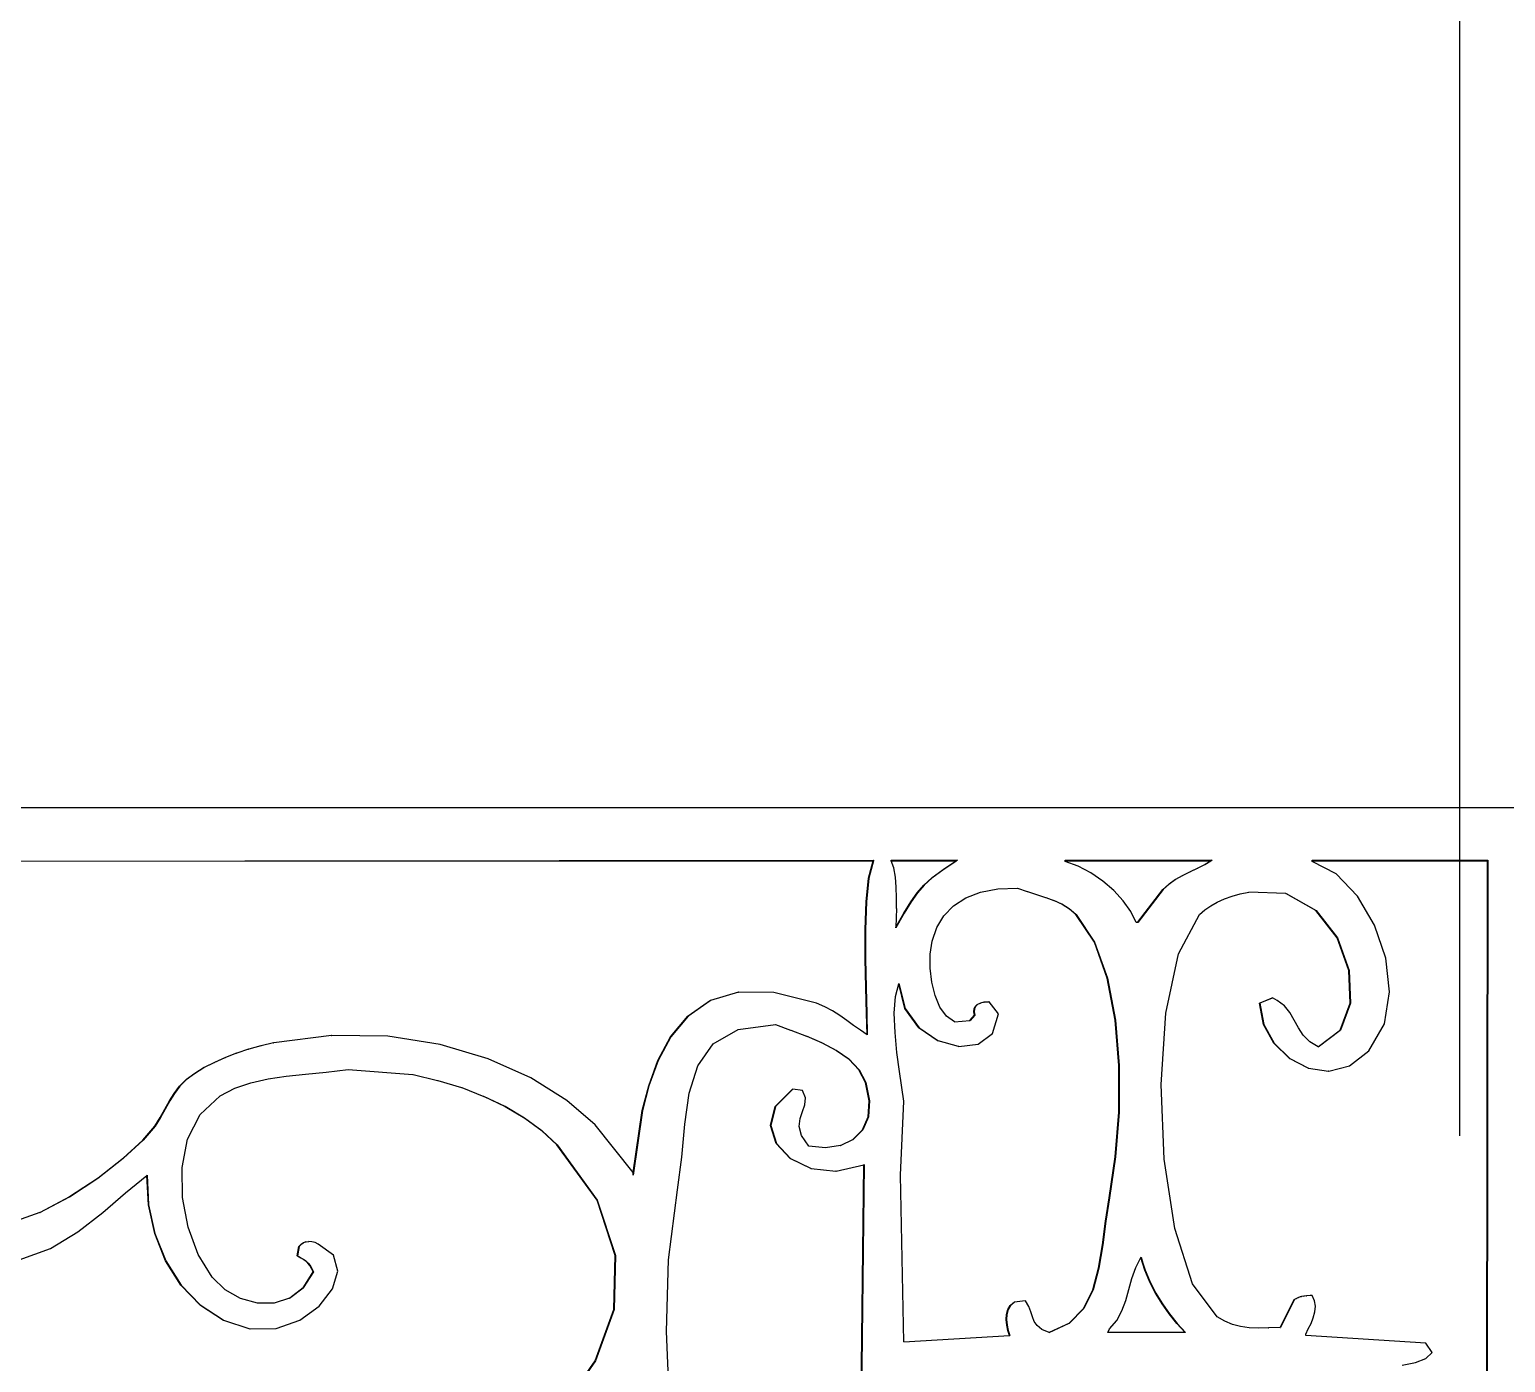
# Model space of a CAD drawing. Header units: inches. Extents: x -343 to 13887, y -13069 to -746.
# Drawn here: x 3407.35 to 3430.47, y -9209.95 to -9189.06 of the extents above; entities that cross this region are included whole.
import ezdxf

# ---------------------------------------------------------------- set-up
doc = ezdxf.new("R2010")
doc.units = ezdxf.units.IN
doc.header["$LTSCALE"] = 17
doc.header["$MEASUREMENT"] = 0
doc.layers.add('OUTLINE', color=1, linetype='Continuous', lineweight=25)

# ---------------------------------------------------------------- blocks, each defined once
blk = doc.blocks.new('fddd')
for p, q in [((-492.984, -3264.215), (-464.387, -3264.215)), ((-492.984, -3265.063), (-485.774, -3265.055)), ((-485.774, -3265.055), (-475.927, -3265.045)), ((-485.774, -3265.055), (-475.93, -3265.055)), ((-476, -3265.323), (-475.93, -3265.055)), ((-475.925, -3265.055), (-475.996, -3265.323)), ((-475.93, -3265.055), (-475.927, -3265.045)), ((-475.93, -3265.055), (-475.925, -3265.055)), ((-475.927, -3265.045), (-475.922, -3265.045)), ((-475.922, -3265.045), (-475.925, -3265.055)), ((-475.649, -3265.045), (-474.613, -3265.045)), ((-475.646, -3265.055), (-475.649, -3265.045)), ((-475.646, -3265.055), (-474.628, -3265.055)), ((-475.607, -3265.165), (-475.646, -3265.055)), ((-475.581, -3265.309), (-475.607, -3265.165)), ((-475.008, -3265.318), (-474.839, -3265.194)), ((-474.834, -3265.194), (-475.003, -3265.318)), ((-474.839, -3265.194), (-474.628, -3265.055)), ((-474.839, -3265.194), (-474.834, -3265.194)), ((-474.624, -3265.055), (-474.834, -3265.194)), ((-474.628, -3265.055), (-474.613, -3265.045)), ((-474.628, -3265.055), (-474.624, -3265.055)), ((-474.608, -3265.045), (-474.624, -3265.055)), ((-474.613, -3265.045), (-474.608, -3265.045)), ((-472.922, -3265.045), (-470.62, -3265.045)), ((-472.922, -3265.055), (-472.922, -3265.045)), ((-472.922, -3265.055), (-470.638, -3265.055)), ((-472.922, -3265.065), (-472.922, -3265.055)), ((-472.719, -3265.138), (-472.922, -3265.065)), ((-472.52, -3265.241), (-472.719, -3265.138)), ((-470.967, -3265.227), (-470.849, -3265.169)), ((-470.844, -3265.169), (-470.962, -3265.227)), ((-470.849, -3265.169), (-470.732, -3265.11)), ((-470.849, -3265.169), (-470.844, -3265.169)), ((-470.727, -3265.11), (-470.844, -3265.169)), ((-470.732, -3265.11), (-470.638, -3265.055)), ((-470.732, -3265.11), (-470.727, -3265.11)), ((-470.633, -3265.055), (-470.727, -3265.11)), ((-470.638, -3265.055), (-470.62, -3265.045)), ((-470.638, -3265.055), (-470.633, -3265.055)), ((-470.616, -3265.045), (-470.633, -3265.055)), ((-470.62, -3265.045), (-470.616, -3265.045)), ((-469.053, -3265.045), (-466.306, -3265.045)), ((-469.053, -3265.055), (-469.053, -3265.045)), ((-469.053, -3265.055), (-466.306, -3265.055)), ((-469.053, -3265.065), (-469.053, -3265.055)), ((-468.674, -3265.259), (-469.053, -3265.065)), ((-466.319, -3278.755), (-466.306, -3265.055)), ((-466.301, -3265.055), (-466.314, -3278.755)), ((-466.306, -3265.055), (-466.306, -3265.045)), ((-466.306, -3265.045), (-466.301, -3265.045)), ((-466.306, -3265.055), (-466.301, -3265.055)), ((-466.301, -3265.045), (-466.301, -3265.055)), ((-476.041, -3265.696), (-476, -3265.323)), ((-475.996, -3265.323), (-476.036, -3265.696)), ((-476, -3265.323), (-475.996, -3265.323)), ((-475.568, -3265.468), (-475.581, -3265.309)), ((-475.242, -3265.552), (-475.137, -3265.432)), ((-475.132, -3265.432), (-475.237, -3265.552)), ((-475.137, -3265.432), (-475.008, -3265.318)), ((-475.137, -3265.432), (-475.132, -3265.432)), ((-475.003, -3265.318), (-475.132, -3265.432)), ((-475.008, -3265.318), (-475.003, -3265.318)), ((-472.332, -3265.37), (-472.52, -3265.241)), ((-472.16, -3265.518), (-472.332, -3265.37)), ((-471.389, -3265.501), (-471.298, -3265.419)), ((-471.293, -3265.419), (-471.384, -3265.501)), ((-471.298, -3265.419), (-471.195, -3265.348)), ((-471.298, -3265.419), (-471.293, -3265.419)), ((-471.19, -3265.348), (-471.293, -3265.419)), ((-471.195, -3265.348), (-471.084, -3265.285)), ((-471.195, -3265.348), (-471.19, -3265.348)), ((-471.079, -3265.285), (-471.19, -3265.348)), ((-471.084, -3265.285), (-470.967, -3265.227)), ((-471.084, -3265.285), (-471.079, -3265.285)), ((-470.962, -3265.227), (-471.079, -3265.285)), ((-470.967, -3265.227), (-470.962, -3265.227)), ((-468.34, -3265.606), (-468.674, -3265.259)), ((-475.564, -3265.634), (-475.568, -3265.468)), ((-475.566, -3265.801), (-475.564, -3265.634)), ((-475.34, -3265.693), (-475.242, -3265.552)), ((-475.237, -3265.552), (-475.335, -3265.693)), ((-475.242, -3265.552), (-475.237, -3265.552)), ((-474.669, -3265.758), (-474.478, -3265.635)), ((-474.478, -3265.635), (-474.248, -3265.546)), ((-474.248, -3265.546), (-473.977, -3265.494)), ((-473.977, -3265.494), (-473.666, -3265.48)), ((-473.666, -3265.48), (-473.517, -3265.535)), ((-473.517, -3265.535), (-473.512, -3265.535)), ((-473.512, -3265.535), (-473.229, -3265.626)), ((-473.229, -3265.626), (-473.224, -3265.626)), ((-473.224, -3265.626), (-473.096, -3265.675)), ((-472.011, -3265.68), (-472.16, -3265.518)), ((-471.786, -3266.019), (-471.389, -3265.501)), ((-471.384, -3265.501), (-471.781, -3266.019)), ((-471.389, -3265.501), (-471.384, -3265.501)), ((-470.538, -3265.701), (-470.425, -3265.651)), ((-470.425, -3265.651), (-470.305, -3265.608)), ((-470.305, -3265.608), (-470.177, -3265.572)), ((-470.177, -3265.572), (-470.045, -3265.542)), ((-469.461, -3265.564), (-470.045, -3265.542)), ((-469.461, -3265.564), (-469.456, -3265.564)), ((-468.993, -3265.832), (-469.461, -3265.564)), ((-469.456, -3265.564), (-468.989, -3265.832)), ((-468.073, -3266.06), (-468.34, -3265.606)), ((-476.057, -3266.128), (-476.041, -3265.696)), ((-476.036, -3265.696), (-476.052, -3266.128)), ((-476.041, -3265.696), (-476.036, -3265.696)), ((-475.566, -3265.801), (-475.575, -3266.094)), ((-475.442, -3265.871), (-475.575, -3266.102)), ((-475.575, -3266.094), (-475.447, -3265.871)), ((-475.447, -3265.871), (-475.34, -3265.693)), ((-475.447, -3265.871), (-475.442, -3265.871)), ((-475.335, -3265.693), (-475.442, -3265.871)), ((-475.34, -3265.693), (-475.335, -3265.693)), ((-474.82, -3265.914), (-474.669, -3265.758)), ((-473.096, -3265.675), (-473.091, -3265.675)), ((-472.972, -3265.732), (-473.096, -3265.675)), ((-473.091, -3265.675), (-472.967, -3265.732)), ((-472.857, -3265.803), (-472.972, -3265.732)), ((-472.972, -3265.732), (-472.967, -3265.732)), ((-472.967, -3265.732), (-472.852, -3265.803)), ((-472.857, -3265.803), (-472.852, -3265.803)), ((-472.753, -3265.895), (-472.857, -3265.803)), ((-472.852, -3265.803), (-472.748, -3265.895)), ((-472.464, -3266.326), (-472.753, -3265.895)), ((-472.753, -3265.895), (-472.748, -3265.895)), ((-472.748, -3265.895), (-472.459, -3266.326)), ((-471.891, -3265.849), (-472.011, -3265.68)), ((-471.806, -3266.019), (-471.891, -3265.849)), ((-471.144, -3266.509), (-470.814, -3265.895)), ((-470.814, -3265.895), (-470.733, -3265.822)), ((-470.733, -3265.822), (-470.641, -3265.758)), ((-470.641, -3265.758), (-470.538, -3265.701)), ((-468.993, -3265.832), (-468.989, -3265.832)), ((-468.661, -3266.262), (-468.993, -3265.832)), ((-468.989, -3265.832), (-468.656, -3266.262)), ((-475.575, -3266.102), (-475.575, -3266.094)), ((-475.005, -3266.31), (-474.932, -3266.098)), ((-474.932, -3266.098), (-474.82, -3265.914)), ((-471.786, -3266.019), (-471.806, -3266.019)), ((-471.781, -3266.019), (-471.786, -3266.019)), ((-467.899, -3266.576), (-468.073, -3266.06)), ((-476.057, -3266.128), (-476.052, -3266.128)), ((-476.056, -3266.587), (-476.057, -3266.128)), ((-476.052, -3266.128), (-476.051, -3266.587)), ((-475.035, -3266.514), (-475.005, -3266.31)), ((-472.464, -3266.326), (-472.459, -3266.326)), ((-472.261, -3266.891), (-472.464, -3266.326)), ((-472.459, -3266.326), (-472.256, -3266.891)), ((-468.661, -3266.262), (-468.656, -3266.262)), ((-468.478, -3266.772), (-468.661, -3266.262)), ((-468.656, -3266.262), (-468.473, -3266.772)), ((-476.045, -3267.038), (-476.056, -3266.587)), ((-476.056, -3266.587), (-476.051, -3266.587)), ((-476.051, -3266.587), (-476.04, -3267.038)), ((-475.037, -3266.734), (-475.035, -3266.514)), ((-471.343, -3267.442), (-471.144, -3266.509)), ((-467.839, -3267.107), (-467.899, -3266.576)), ((-475.011, -3266.956), (-475.037, -3266.734)), ((-468.457, -3267.282), (-468.478, -3266.772)), ((-468.478, -3266.772), (-468.473, -3266.772)), ((-468.473, -3266.772), (-468.452, -3267.282)), ((-476.045, -3267.038), (-476.04, -3267.038)), ((-476.033, -3267.447), (-476.045, -3267.038)), ((-476.04, -3267.038), (-476.028, -3267.447)), ((-475.58, -3267.177), (-475.528, -3266.983)), ((-475.528, -3266.983), (-475.525, -3266.973)), ((-475.435, -3267.368), (-475.528, -3266.983)), ((-475.525, -3266.973), (-475.43, -3267.368)), ((-474.96, -3267.166), (-475.011, -3266.956)), ((-472.261, -3266.891), (-472.256, -3266.891)), ((-472.136, -3267.55), (-472.261, -3266.891)), ((-472.256, -3266.891), (-472.131, -3267.55)), ((-478.834, -3267.486), (-478.484, -3267.242)), ((-478.48, -3267.242), (-478.829, -3267.486)), ((-478.484, -3267.242), (-478.48, -3267.242)), ((-478.04, -3267.11), (-478.48, -3267.242)), ((-478.04, -3267.11), (-478.035, -3267.11)), ((-477.484, -3267.118), (-478.035, -3267.11)), ((-476.815, -3267.284), (-477.484, -3267.118)), ((-475.598, -3267.442), (-475.58, -3267.177)), ((-474.883, -3267.348), (-474.96, -3267.166)), ((-474.193, -3267.27), (-474.248, -3267.284)), ((-474.193, -3267.27), (-474.188, -3267.27)), ((-474.188, -3267.27), (-474.117, -3267.264)), ((-474.116, -3267.265), (-474.188, -3267.27)), ((-474.117, -3267.264), (-474.116, -3267.265)), ((-474.112, -3267.264), (-474.116, -3267.265)), ((-474.116, -3267.265), (-474.115, -3267.266)), ((-473.963, -3267.45), (-474.112, -3267.264)), ((-469.876, -3267.284), (-469.678, -3267.201)), ((-469.676, -3267.203), (-469.872, -3267.284)), ((-469.678, -3267.201), (-469.676, -3267.203)), ((-469.673, -3267.201), (-469.676, -3267.203)), ((-469.599, -3267.243), (-469.673, -3267.201)), ((-469.484, -3267.327), (-469.599, -3267.243)), ((-468.613, -3267.708), (-468.457, -3267.282)), ((-468.452, -3267.282), (-468.608, -3267.708)), ((-468.457, -3267.282), (-468.452, -3267.282)), ((-467.919, -3267.607), (-467.839, -3267.107)), ((-479.103, -3267.81), (-478.834, -3267.486)), ((-478.829, -3267.486), (-479.098, -3267.81)), ((-478.834, -3267.486), (-478.829, -3267.486)), ((-476.687, -3267.34), (-476.815, -3267.284)), ((-476.566, -3267.405), (-476.687, -3267.34)), ((-476.453, -3267.478), (-476.566, -3267.405)), ((-476.343, -3267.554), (-476.453, -3267.478)), ((-476.033, -3267.447), (-476.028, -3267.447)), ((-476.026, -3267.779), (-476.033, -3267.447)), ((-476.028, -3267.447), (-476.021, -3267.782)), ((-475.587, -3267.744), (-475.598, -3267.442)), ((-475.435, -3267.368), (-475.43, -3267.368)), ((-475.212, -3267.671), (-475.435, -3267.368)), ((-475.43, -3267.368), (-475.208, -3267.671)), ((-474.781, -3267.489), (-474.883, -3267.348)), ((-474.657, -3267.575), (-474.781, -3267.489)), ((-474.414, -3267.554), (-474.34, -3267.471)), ((-474.335, -3267.471), (-474.409, -3267.554)), ((-474.35, -3267.418), (-474.346, -3267.373)), ((-474.34, -3267.471), (-474.35, -3267.418)), ((-474.35, -3267.418), (-474.345, -3267.418)), ((-474.346, -3267.373), (-474.329, -3267.336)), ((-474.346, -3267.373), (-474.341, -3267.373)), ((-474.341, -3267.373), (-474.345, -3267.418)), ((-474.345, -3267.418), (-474.335, -3267.471)), ((-474.324, -3267.336), (-474.341, -3267.373)), ((-474.34, -3267.471), (-474.335, -3267.471)), ((-474.329, -3267.336), (-474.298, -3267.306)), ((-474.329, -3267.336), (-474.324, -3267.336)), ((-474.294, -3267.306), (-474.324, -3267.336)), ((-474.298, -3267.306), (-474.253, -3267.284)), ((-474.298, -3267.306), (-474.294, -3267.306)), ((-474.248, -3267.284), (-474.294, -3267.306)), ((-474.253, -3267.284), (-474.248, -3267.284)), ((-474.061, -3267.76), (-473.963, -3267.45)), ((-471.417, -3268.561), (-471.343, -3267.442)), ((-469.876, -3267.284), (-469.872, -3267.284)), ((-469.813, -3267.618), (-469.876, -3267.284)), ((-469.872, -3267.284), (-469.809, -3267.618)), ((-469.399, -3267.432), (-469.484, -3267.327)), ((-469.331, -3267.549), (-469.399, -3267.432)), ((-478.434, -3267.92), (-478.043, -3267.694)), ((-478.043, -3267.694), (-477.46, -3267.616)), ((-477.46, -3267.616), (-477.223, -3267.708)), ((-477.223, -3267.708), (-477.218, -3267.708)), ((-477.218, -3267.708), (-476.975, -3267.803)), ((-476.236, -3267.632), (-476.343, -3267.554)), ((-476.129, -3267.709), (-476.236, -3267.632)), ((-476.026, -3267.779), (-476.129, -3267.709)), ((-475.558, -3268.057), (-475.587, -3267.744)), ((-475.212, -3267.671), (-475.208, -3267.671)), ((-474.914, -3267.873), (-475.212, -3267.671)), ((-475.208, -3267.671), (-474.909, -3267.873)), ((-474.657, -3267.575), (-474.414, -3267.554)), ((-474.414, -3267.554), (-474.409, -3267.554)), ((-472.136, -3267.55), (-472.131, -3267.55)), ((-472.079, -3268.263), (-472.136, -3267.55)), ((-472.131, -3267.55), (-472.074, -3268.263)), ((-469.813, -3267.618), (-469.809, -3267.618)), ((-469.649, -3267.913), (-469.813, -3267.618)), ((-469.809, -3267.618), (-469.644, -3267.913)), ((-469.265, -3267.67), (-469.331, -3267.549)), ((-469.19, -3267.786), (-469.265, -3267.67)), ((-468.957, -3267.967), (-468.613, -3267.708)), ((-468.608, -3267.708), (-468.954, -3267.969)), ((-468.613, -3267.708), (-468.608, -3267.708)), ((-468.161, -3268.031), (-467.919, -3267.607)), ((-485.523, -3267.952), (-485.711, -3268.006)), ((-485.523, -3267.952), (-485.518, -3267.952)), ((-485.325, -3267.907), (-485.518, -3267.952)), ((-485.325, -3267.907), (-485.32, -3267.907)), ((-484.416, -3267.788), (-485.32, -3267.907)), ((-484.416, -3267.788), (-484.411, -3267.788)), ((-483.536, -3267.803), (-484.411, -3267.788)), ((-482.713, -3267.933), (-483.536, -3267.803)), ((-481.96, -3268.157), (-482.713, -3267.933)), ((-479.303, -3268.184), (-479.103, -3267.81)), ((-479.098, -3267.81), (-479.298, -3268.184)), ((-479.103, -3267.81), (-479.098, -3267.81)), ((-478.675, -3268.264), (-478.434, -3267.92)), ((-476.975, -3267.803), (-476.971, -3267.803)), ((-476.733, -3267.907), (-476.975, -3267.803)), ((-476.971, -3267.803), (-476.728, -3267.907)), ((-476.733, -3267.907), (-476.728, -3267.907)), ((-476.508, -3268.025), (-476.733, -3267.907)), ((-476.728, -3267.907), (-476.503, -3268.025)), ((-476.021, -3267.782), (-476.026, -3267.779)), ((-474.914, -3267.873), (-474.909, -3267.873)), ((-474.59, -3267.961), (-474.909, -3267.873)), ((-474.586, -3267.961), (-474.59, -3267.961)), ((-474.586, -3267.961), (-474.585, -3267.961)), ((-474.585, -3267.961), (-474.285, -3267.927)), ((-474.285, -3267.927), (-474.061, -3267.76)), ((-469.649, -3267.913), (-469.644, -3267.913)), ((-469.408, -3268.149), (-469.649, -3267.913)), ((-469.644, -3267.913), (-469.403, -3268.149)), ((-469.09, -3267.889), (-469.19, -3267.786)), ((-468.957, -3267.967), (-469.09, -3267.889)), ((-468.954, -3267.969), (-468.957, -3267.967)), ((-486.256, -3268.212), (-486.084, -3268.136)), ((-486.079, -3268.136), (-486.251, -3268.212)), ((-486.084, -3268.136), (-486.079, -3268.136)), ((-485.904, -3268.067), (-486.079, -3268.136)), ((-485.904, -3268.067), (-485.899, -3268.067)), ((-485.716, -3268.006), (-485.899, -3268.067)), ((-485.716, -3268.006), (-485.711, -3268.006)), ((-481.293, -3268.456), (-481.96, -3268.157)), ((-479.446, -3268.579), (-479.303, -3268.184)), ((-479.298, -3268.184), (-479.442, -3268.579)), ((-479.303, -3268.184), (-479.298, -3268.184)), ((-476.508, -3268.025), (-476.503, -3268.025)), ((-476.311, -3268.164), (-476.508, -3268.025)), ((-476.503, -3268.025), (-476.306, -3268.164)), ((-476.311, -3268.164), (-476.306, -3268.164)), ((-476.155, -3268.33), (-476.311, -3268.164)), ((-476.306, -3268.164), (-476.15, -3268.33)), ((-475.519, -3268.357), (-475.558, -3268.057)), ((-469.408, -3268.149), (-469.403, -3268.149)), ((-469.114, -3268.302), (-469.408, -3268.149)), ((-469.403, -3268.149), (-469.109, -3268.302)), ((-468.464, -3268.265), (-468.161, -3268.031)), ((-486.694, -3268.481), (-486.565, -3268.384)), ((-486.56, -3268.384), (-486.689, -3268.481)), ((-486.565, -3268.384), (-486.416, -3268.294)), ((-486.565, -3268.384), (-486.56, -3268.384)), ((-486.412, -3268.294), (-486.56, -3268.384)), ((-486.416, -3268.294), (-486.256, -3268.212)), ((-486.416, -3268.294), (-486.412, -3268.294)), ((-486.251, -3268.212), (-486.412, -3268.294)), ((-486.256, -3268.212), (-486.251, -3268.212)), ((-485.41, -3268.471), (-485.125, -3268.43)), ((-485.125, -3268.43), (-484.822, -3268.398)), ((-484.822, -3268.398), (-484.498, -3268.364)), ((-484.498, -3268.364), (-484.155, -3268.321)), ((-484.155, -3268.321), (-483.143, -3268.404)), ((-483.143, -3268.404), (-483.138, -3268.404)), ((-483.138, -3268.404), (-482.755, -3268.494)), ((-478.81, -3268.694), (-478.675, -3268.264)), ((-476.155, -3268.33), (-476.15, -3268.33)), ((-476.051, -3268.529), (-476.155, -3268.33)), ((-476.15, -3268.33), (-476.046, -3268.529)), ((-475.451, -3268.819), (-475.519, -3268.357)), ((-472.082, -3268.991), (-472.079, -3268.263)), ((-472.079, -3268.263), (-472.074, -3268.263)), ((-472.074, -3268.263), (-472.077, -3268.991)), ((-469.114, -3268.302), (-469.109, -3268.302)), ((-469.109, -3268.302), (-468.793, -3268.348)), ((-468.791, -3268.348), (-468.793, -3268.348)), ((-468.791, -3268.348), (-468.788, -3268.348)), ((-468.788, -3268.348), (-468.464, -3268.265)), ((-486.882, -3268.698), (-486.797, -3268.586)), ((-486.792, -3268.586), (-486.877, -3268.698)), ((-486.797, -3268.586), (-486.694, -3268.481)), ((-486.797, -3268.586), (-486.792, -3268.586)), ((-486.689, -3268.481), (-486.792, -3268.586)), ((-486.694, -3268.481), (-486.689, -3268.481)), ((-486.163, -3268.736), (-485.929, -3268.615)), ((-485.929, -3268.615), (-485.678, -3268.53)), ((-485.678, -3268.53), (-485.41, -3268.471)), ((-482.755, -3268.494), (-482.75, -3268.494)), ((-482.75, -3268.494), (-482.382, -3268.608)), ((-482.382, -3268.608), (-482.377, -3268.608)), ((-482.377, -3268.608), (-482.028, -3268.745)), ((-480.729, -3268.807), (-481.293, -3268.456)), ((-479.547, -3268.964), (-479.446, -3268.579)), ((-479.442, -3268.579), (-479.543, -3268.964)), ((-479.446, -3268.579), (-479.442, -3268.579)), ((-477.463, -3268.905), (-477.192, -3268.632)), ((-477.187, -3268.632), (-477.458, -3268.905)), ((-477.192, -3268.632), (-477.187, -3268.632)), ((-477.038, -3268.653), (-477.187, -3268.632)), ((-476.992, -3268.77), (-477.038, -3268.653)), ((-476.051, -3268.529), (-476.046, -3268.529)), ((-475.99, -3268.817), (-476.051, -3268.529)), ((-476.046, -3268.529), (-475.985, -3268.817)), ((-471.369, -3269.73), (-471.417, -3268.561)), ((-487.1, -3269.074), (-486.956, -3268.816)), ((-486.951, -3268.816), (-487.095, -3269.074)), ((-486.956, -3268.816), (-486.882, -3268.698)), ((-486.956, -3268.816), (-486.951, -3268.816)), ((-486.877, -3268.698), (-486.951, -3268.816)), ((-486.882, -3268.698), (-486.877, -3268.698)), ((-486.476, -3269.029), (-486.163, -3268.736)), ((-482.028, -3268.745), (-482.023, -3268.745)), ((-481.697, -3268.904), (-482.028, -3268.745)), ((-482.023, -3268.745), (-481.693, -3268.904)), ((-480.286, -3269.192), (-480.729, -3268.807)), ((-478.88, -3269.182), (-478.81, -3268.694)), ((-477.036, -3268.983), (-477, -3268.878)), ((-477, -3268.878), (-476.992, -3268.77)), ((-476.009, -3269.065), (-475.99, -3268.817)), ((-475.985, -3268.817), (-476.004, -3269.065)), ((-475.99, -3268.817), (-475.985, -3268.817)), ((-475.501, -3269.98), (-475.451, -3268.819)), ((-487.185, -3269.213), (-487.1, -3269.074)), ((-487.095, -3269.074), (-487.18, -3269.213)), ((-487.1, -3269.074), (-487.095, -3269.074)), ((-486.671, -3269.414), (-486.476, -3269.029)), ((-481.697, -3268.904), (-481.693, -3268.904)), ((-481.394, -3269.085), (-481.697, -3268.904)), ((-481.693, -3268.904), (-481.389, -3269.085)), ((-481.394, -3269.085), (-481.389, -3269.085)), ((-481.122, -3269.285), (-481.394, -3269.085)), ((-481.389, -3269.085), (-481.118, -3269.285)), ((-479.543, -3268.964), (-479.691, -3269.98)), ((-479.691, -3269.939), (-479.547, -3268.964)), ((-479.547, -3268.964), (-479.543, -3268.964)), ((-477.539, -3269.199), (-477.463, -3268.905)), ((-477.458, -3268.905), (-477.534, -3269.199)), ((-477.463, -3268.905), (-477.458, -3268.905)), ((-477.087, -3269.216), (-477.073, -3269.094)), ((-477.073, -3269.094), (-477.036, -3268.983)), ((-476.098, -3269.267), (-476.009, -3269.065)), ((-476.004, -3269.065), (-476.093, -3269.267)), ((-476.009, -3269.065), (-476.004, -3269.065)), ((-472.136, -3269.694), (-472.082, -3268.991)), ((-472.077, -3268.991), (-472.131, -3269.694)), ((-472.082, -3268.991), (-472.077, -3268.991)), ((-487.371, -3269.431), (-487.185, -3269.213)), ((-487.18, -3269.213), (-487.366, -3269.431)), ((-487.185, -3269.213), (-487.18, -3269.213)), ((-481.122, -3269.285), (-481.118, -3269.285)), ((-480.886, -3269.503), (-481.122, -3269.285)), ((-481.118, -3269.285), (-480.882, -3269.503)), ((-479.691, -3269.939), (-480.286, -3269.192)), ((-478.928, -3269.697), (-478.88, -3269.182)), ((-477.539, -3269.199), (-477.534, -3269.199)), ((-477.451, -3269.482), (-477.539, -3269.199)), ((-477.534, -3269.199), (-477.446, -3269.482)), ((-477.051, -3269.357), (-477.087, -3269.216)), ((-476.939, -3269.524), (-477.051, -3269.357)), ((-476.246, -3269.419), (-476.098, -3269.267)), ((-476.093, -3269.267), (-476.241, -3269.419)), ((-476.098, -3269.267), (-476.093, -3269.267)), ((-487.68, -3269.714), (-487.371, -3269.431)), ((-487.366, -3269.431), (-487.676, -3269.714)), ((-487.371, -3269.431), (-487.366, -3269.431)), ((-486.759, -3269.859), (-486.671, -3269.414)), ((-480.886, -3269.503), (-480.882, -3269.503)), ((-480.256, -3270.369), (-480.886, -3269.503)), ((-480.882, -3269.503), (-480.252, -3270.369)), ((-477.451, -3269.482), (-477.446, -3269.482)), ((-477.23, -3269.718), (-477.451, -3269.482)), ((-477.446, -3269.482), (-477.225, -3269.718)), ((-476.674, -3269.553), (-476.939, -3269.524)), ((-476.443, -3269.516), (-476.674, -3269.553)), ((-476.443, -3269.516), (-476.246, -3269.419)), ((-476.443, -3269.516), (-476.438, -3269.516)), ((-476.241, -3269.419), (-476.438, -3269.516)), ((-476.246, -3269.419), (-476.241, -3269.419)), ((-488.077, -3270.024), (-487.68, -3269.714)), ((-487.676, -3269.714), (-488.072, -3270.024)), ((-487.68, -3269.714), (-487.676, -3269.714)), ((-478.997, -3270.209), (-478.928, -3269.697)), ((-477.23, -3269.718), (-477.225, -3269.718)), ((-476.907, -3269.876), (-477.23, -3269.718)), ((-477.225, -3269.718), (-476.902, -3269.876)), ((-476.507, -3269.919), (-476.076, -3269.816)), ((-476.175, -3278.064), (-476.076, -3269.816)), ((-476.071, -3269.814), (-476.17, -3278.068)), ((-476.076, -3269.816), (-476.071, -3269.814)), ((-472.232, -3270.333), (-472.136, -3269.694)), ((-472.131, -3269.694), (-472.227, -3270.333)), ((-472.136, -3269.694), (-472.131, -3269.694)), ((-471.204, -3270.816), (-471.369, -3269.73)), ((-488.524, -3270.321), (-488.077, -3270.024)), ((-488.072, -3270.024), (-488.52, -3270.321)), ((-488.077, -3270.024), (-488.072, -3270.024)), ((-487.644, -3270.254), (-487.309, -3269.984)), ((-487.309, -3269.984), (-487.304, -3269.98)), ((-487.286, -3270.442), (-487.309, -3269.984)), ((-487.304, -3269.98), (-487.282, -3270.442)), ((-486.753, -3270.332), (-486.759, -3269.859)), ((-479.691, -3269.98), (-479.691, -3269.939)), ((-476.907, -3269.876), (-476.902, -3269.876)), ((-476.902, -3269.876), (-476.512, -3269.919)), ((-476.51, -3269.919), (-476.512, -3269.919)), ((-476.51, -3269.919), (-476.507, -3269.919)), ((-475.451, -3272.593), (-475.501, -3269.98)), ((-488.002, -3270.564), (-487.644, -3270.254)), ((-479.135, -3271.307), (-478.997, -3270.209)), ((-488.987, -3270.567), (-488.524, -3270.321)), ((-488.52, -3270.321), (-488.982, -3270.567)), ((-488.524, -3270.321), (-488.52, -3270.321)), ((-487.286, -3270.442), (-487.282, -3270.442)), ((-487.187, -3270.895), (-487.286, -3270.442)), ((-487.282, -3270.442), (-487.183, -3270.895)), ((-486.665, -3270.797), (-486.753, -3270.332)), ((-480.256, -3270.369), (-480.252, -3270.369)), ((-479.972, -3271.238), (-480.256, -3270.369)), ((-480.252, -3270.369), (-479.968, -3271.238)), ((-472.289, -3270.699), (-472.232, -3270.333)), ((-472.227, -3270.333), (-472.284, -3270.699)), ((-472.232, -3270.333), (-472.227, -3270.333)), ((-488.987, -3270.567), (-489.424, -3270.722)), ((-488.987, -3270.567), (-488.982, -3270.567)), ((-488.39, -3270.87), (-488.002, -3270.564)), ((-472.337, -3271.074), (-472.289, -3270.699)), ((-472.284, -3270.699), (-472.332, -3271.074)), ((-472.289, -3270.699), (-472.284, -3270.699)), ((-488.822, -3271.13), (-488.39, -3270.87)), ((-487.187, -3270.895), (-487.183, -3270.895)), ((-487.016, -3271.321), (-487.187, -3270.895)), ((-487.183, -3270.895), (-487.011, -3271.321)), ((-486.505, -3271.224), (-486.665, -3270.797)), ((-470.927, -3271.684), (-471.204, -3270.816)), ((-489.309, -3271.304), (-488.822, -3271.13)), ((-484.953, -3271.245), (-484.928, -3271.1)), ((-484.924, -3271.1), (-484.948, -3271.245)), ((-484.928, -3271.1), (-484.898, -3271.065)), ((-484.928, -3271.1), (-484.924, -3271.1)), ((-484.893, -3271.065), (-484.924, -3271.1)), ((-484.898, -3271.065), (-484.862, -3271.039)), ((-484.898, -3271.065), (-484.893, -3271.065)), ((-484.857, -3271.039), (-484.893, -3271.065)), ((-484.862, -3271.039), (-484.857, -3271.039)), ((-484.82, -3271.024), (-484.857, -3271.039)), ((-484.82, -3271.024), (-484.816, -3271.024)), ((-484.816, -3271.024), (-484.775, -3271.019)), ((-484.775, -3271.019), (-484.773, -3271.019)), ((-484.771, -3271.019), (-484.773, -3271.019)), ((-484.723, -3271.023), (-484.771, -3271.019)), ((-484.675, -3271.036), (-484.723, -3271.023)), ((-484.626, -3271.059), (-484.675, -3271.036)), ((-484.383, -3271.236), (-484.626, -3271.059)), ((-472.397, -3271.439), (-472.337, -3271.074)), ((-472.332, -3271.074), (-472.392, -3271.439)), ((-472.337, -3271.074), (-472.332, -3271.074)), ((-487.016, -3271.321), (-487.011, -3271.321)), ((-486.777, -3271.701), (-487.016, -3271.321)), ((-487.011, -3271.321), (-486.773, -3271.701)), ((-486.287, -3271.577), (-486.505, -3271.224)), ((-484.953, -3271.245), (-484.948, -3271.245)), ((-484.9, -3271.275), (-484.953, -3271.245)), ((-484.948, -3271.245), (-484.895, -3271.275)), ((-484.9, -3271.275), (-484.895, -3271.275)), ((-484.856, -3271.302), (-484.9, -3271.275)), ((-484.895, -3271.275), (-484.851, -3271.302)), ((-484.856, -3271.302), (-484.851, -3271.302)), ((-484.818, -3271.33), (-484.856, -3271.302)), ((-484.851, -3271.302), (-484.813, -3271.33)), ((-484.818, -3271.33), (-484.813, -3271.33)), ((-484.786, -3271.36), (-484.818, -3271.33)), ((-484.813, -3271.33), (-484.781, -3271.36)), ((-484.786, -3271.36), (-484.781, -3271.36)), ((-484.758, -3271.396), (-484.786, -3271.36)), ((-484.781, -3271.36), (-484.753, -3271.396)), ((-484.758, -3271.396), (-484.753, -3271.396)), ((-484.731, -3271.44), (-484.758, -3271.396)), ((-484.753, -3271.396), (-484.727, -3271.44)), ((-484.731, -3271.44), (-484.727, -3271.44)), ((-484.705, -3271.494), (-484.731, -3271.44)), ((-484.727, -3271.44), (-484.7, -3271.494)), ((-484.387, -3271.238), (-484.387, -3271.239)), ((-484.318, -3271.484), (-484.383, -3271.236)), ((-479.994, -3272.086), (-479.972, -3271.238)), ((-479.968, -3271.238), (-479.99, -3272.086)), ((-479.972, -3271.238), (-479.968, -3271.238)), ((-479.166, -3272.429), (-479.135, -3271.307)), ((-472.489, -3271.777), (-472.397, -3271.439)), ((-472.392, -3271.439), (-472.484, -3271.777)), ((-472.397, -3271.439), (-472.392, -3271.439)), ((-471.874, -3271.597), (-471.814, -3271.427)), ((-471.814, -3271.427), (-471.734, -3271.272)), ((-471.734, -3271.272), (-471.731, -3271.266)), ((-471.674, -3271.469), (-471.734, -3271.272)), ((-471.734, -3271.272), (-471.702, -3271.36)), ((-471.731, -3271.266), (-471.702, -3271.36)), ((-471.702, -3271.36), (-471.669, -3271.469)), ((-486.082, -3271.776), (-486.287, -3271.577)), ((-484.863, -3271.747), (-484.705, -3271.494)), ((-484.7, -3271.494), (-484.858, -3271.747)), ((-484.705, -3271.494), (-484.7, -3271.494)), ((-484.403, -3271.762), (-484.318, -3271.484)), ((-471.923, -3271.771), (-471.874, -3271.597)), ((-471.674, -3271.469), (-471.669, -3271.469)), ((-471.596, -3271.656), (-471.674, -3271.469)), ((-471.669, -3271.469), (-471.627, -3271.569)), ((-471.627, -3271.569), (-471.596, -3271.656)), ((-471.627, -3271.569), (-471.591, -3271.656)), ((-471.596, -3271.656), (-471.591, -3271.656)), ((-471.505, -3271.831), (-471.596, -3271.656)), ((-471.591, -3271.656), (-471.5, -3271.831)), ((-486.777, -3271.701), (-486.773, -3271.701)), ((-486.475, -3272.018), (-486.777, -3271.701)), ((-486.773, -3271.701), (-486.47, -3272.018)), ((-485.84, -3271.915), (-486.082, -3271.776)), ((-485.073, -3271.909), (-484.863, -3271.747)), ((-484.858, -3271.747), (-485.069, -3271.909)), ((-484.863, -3271.747), (-484.858, -3271.747)), ((-484.61, -3272.031), (-484.403, -3271.762)), ((-472.635, -3272.07), (-472.489, -3271.777)), ((-472.484, -3271.777), (-472.631, -3272.07)), ((-472.489, -3271.777), (-472.484, -3271.777)), ((-471.971, -3271.943), (-471.923, -3271.771)), ((-471.402, -3271.996), (-471.505, -3271.831)), ((-471.505, -3271.831), (-471.5, -3271.831)), ((-471.5, -3271.831), (-471.397, -3271.996)), ((-470.541, -3272.199), (-470.927, -3271.684)), ((-469.299, -3271.913), (-469.272, -3271.899)), ((-469.267, -3271.899), (-469.294, -3271.913)), ((-469.272, -3271.899), (-469.246, -3271.888)), ((-469.272, -3271.899), (-469.267, -3271.899)), ((-469.241, -3271.888), (-469.267, -3271.899)), ((-469.246, -3271.888), (-469.241, -3271.888)), ((-469.217, -3271.88), (-469.241, -3271.888)), ((-469.217, -3271.88), (-469.212, -3271.88)), ((-469.183, -3271.874), (-469.212, -3271.88)), ((-469.183, -3271.874), (-469.178, -3271.874)), ((-469.139, -3271.87), (-469.178, -3271.874)), ((-469.139, -3271.87), (-469.134, -3271.87)), ((-469.083, -3271.868), (-469.134, -3271.87)), ((-469.053, -3271.868), (-469.083, -3271.868)), ((-469.012, -3271.949), (-469.053, -3271.868)), ((-486.475, -3272.018), (-486.47, -3272.018)), ((-486.113, -3272.252), (-486.475, -3272.018)), ((-486.47, -3272.018), (-486.109, -3272.252)), ((-485.578, -3271.987), (-485.84, -3271.915)), ((-485.315, -3271.987), (-485.578, -3271.987)), ((-485.073, -3271.909), (-485.315, -3271.987)), ((-485.073, -3271.909), (-485.069, -3271.909)), ((-484.913, -3272.251), (-484.61, -3272.031)), ((-480.283, -3272.887), (-479.994, -3272.086)), ((-479.99, -3272.086), (-480.278, -3272.887)), ((-479.994, -3272.086), (-479.99, -3272.086)), ((-473.84, -3272.161), (-473.82, -3272.085)), ((-473.815, -3272.085), (-473.835, -3272.161)), ((-473.82, -3272.085), (-473.781, -3272.02)), ((-473.82, -3272.085), (-473.815, -3272.085)), ((-473.777, -3272.02), (-473.815, -3272.085)), ((-473.781, -3272.02), (-473.72, -3271.971)), ((-473.781, -3272.02), (-473.777, -3272.02)), ((-473.715, -3271.971), (-473.777, -3272.02)), ((-473.72, -3271.971), (-473.715, -3271.971)), ((-473.546, -3271.951), (-473.715, -3271.971)), ((-473.546, -3271.951), (-473.542, -3271.951)), ((-473.49, -3272.039), (-473.542, -3271.951)), ((-473.459, -3272.123), (-473.49, -3272.039)), ((-473.434, -3272.2), (-473.459, -3272.123)), ((-472.857, -3272.3), (-472.635, -3272.07)), ((-472.631, -3272.07), (-472.852, -3272.3)), ((-472.635, -3272.07), (-472.631, -3272.07)), ((-472.113, -3272.256), (-472.031, -3272.106)), ((-472.031, -3272.106), (-471.971, -3271.943)), ((-471.402, -3271.996), (-471.397, -3271.996)), ((-471.289, -3272.152), (-471.402, -3271.996)), ((-471.397, -3271.996), (-471.284, -3272.152)), ((-469.554, -3272.365), (-469.331, -3271.93)), ((-469.326, -3271.93), (-469.549, -3272.365)), ((-469.331, -3271.93), (-469.299, -3271.913)), ((-469.331, -3271.93), (-469.326, -3271.93)), ((-469.294, -3271.913), (-469.326, -3271.93)), ((-469.299, -3271.913), (-469.294, -3271.913)), ((-469.033, -3272.213), (-469.008, -3272.124)), ((-468.999, -3272.035), (-469.012, -3271.949)), ((-469.008, -3272.124), (-468.999, -3272.035)), ((-486.113, -3272.252), (-486.109, -3272.252)), ((-486.109, -3272.252), (-485.697, -3272.386)), ((-485.283, -3272.383), (-484.913, -3272.251)), ((-473.843, -3272.243), (-473.84, -3272.161)), ((-473.843, -3272.243), (-473.839, -3272.243)), ((-473.835, -3272.328), (-473.843, -3272.243)), ((-473.84, -3272.161), (-473.835, -3272.161)), ((-473.835, -3272.161), (-473.839, -3272.243)), ((-473.839, -3272.243), (-473.83, -3272.328)), ((-473.817, -3272.412), (-473.835, -3272.328)), ((-473.835, -3272.328), (-473.83, -3272.328)), ((-473.83, -3272.328), (-473.812, -3272.412)), ((-473.405, -3272.271), (-473.434, -3272.2)), ((-473.359, -3272.337), (-473.405, -3272.271)), ((-473.285, -3272.396), (-473.359, -3272.337)), ((-473.172, -3272.447), (-472.857, -3272.3)), ((-472.852, -3272.3), (-473.17, -3272.448)), ((-472.857, -3272.3), (-472.852, -3272.3)), ((-472.227, -3272.386), (-472.113, -3272.256)), ((-471.169, -3272.302), (-471.289, -3272.152)), ((-471.289, -3272.152), (-471.284, -3272.152)), ((-471.284, -3272.152), (-471.164, -3272.302)), ((-471.169, -3272.302), (-471.164, -3272.302)), ((-471.042, -3272.448), (-471.169, -3272.302)), ((-471.164, -3272.302), (-471.037, -3272.448)), ((-470.42, -3272.27), (-470.541, -3272.199)), ((-470.298, -3272.32), (-470.42, -3272.27)), ((-470.172, -3272.352), (-470.298, -3272.32)), ((-470.038, -3272.37), (-470.172, -3272.352)), ((-469.892, -3272.376), (-470.038, -3272.37)), ((-469.554, -3272.365), (-469.73, -3272.373)), ((-469.554, -3272.365), (-469.549, -3272.365)), ((-469.111, -3272.388), (-469.069, -3272.302)), ((-469.069, -3272.302), (-469.033, -3272.213)), ((-485.697, -3272.386), (-485.692, -3272.386)), ((-485.692, -3272.386), (-485.283, -3272.383)), ((-479.121, -3273.563), (-479.166, -3272.429)), ((-475.451, -3272.593), (-473.794, -3272.49)), ((-473.817, -3272.412), (-473.812, -3272.412)), ((-473.794, -3272.49), (-473.817, -3272.412)), ((-473.812, -3272.412), (-473.79, -3272.49)), ((-473.794, -3272.49), (-473.79, -3272.49)), ((-473.172, -3272.447), (-473.285, -3272.396)), ((-473.17, -3272.448), (-473.172, -3272.447)), ((-472.252, -3272.448), (-472.227, -3272.386)), ((-471.042, -3272.448), (-472.252, -3272.448)), ((-471.037, -3272.448), (-471.042, -3272.448)), ((-469.735, -3272.373), (-469.892, -3272.376)), ((-469.735, -3272.373), (-469.73, -3272.373)), ((-469.152, -3272.469), (-469.111, -3272.388)), ((-469.152, -3272.49), (-469.152, -3272.469)), ((-467.268, -3272.614), (-469.152, -3272.49)), ((-467.169, -3272.759), (-467.268, -3272.614)), ((-467.268, -3272.851), (-467.169, -3272.759)), ((-480.798, -3273.618), (-480.283, -3272.887)), ((-480.278, -3272.887), (-480.793, -3273.618)), ((-480.283, -3272.887), (-480.278, -3272.887)), ((-467.639, -3272.957), (-467.431, -3272.915)), ((-467.431, -3272.915), (-467.268, -3272.851))]:
    blk.add_line(p, q)

msp = doc.modelspace()

# ---------------------------------------------------------------- linework, layer by layer
at = {"layer": 'OUTLINE'}
msp.add_line((3429.752, -9135.163), (3429.752, -9206.403), dxfattribs=at)

# ---------------------------------------------------------------- block references
msp.add_blockref('fddd', (3896.495, -5937.038), dxfattribs=at)

doc.saveas('drawing.dxf')
